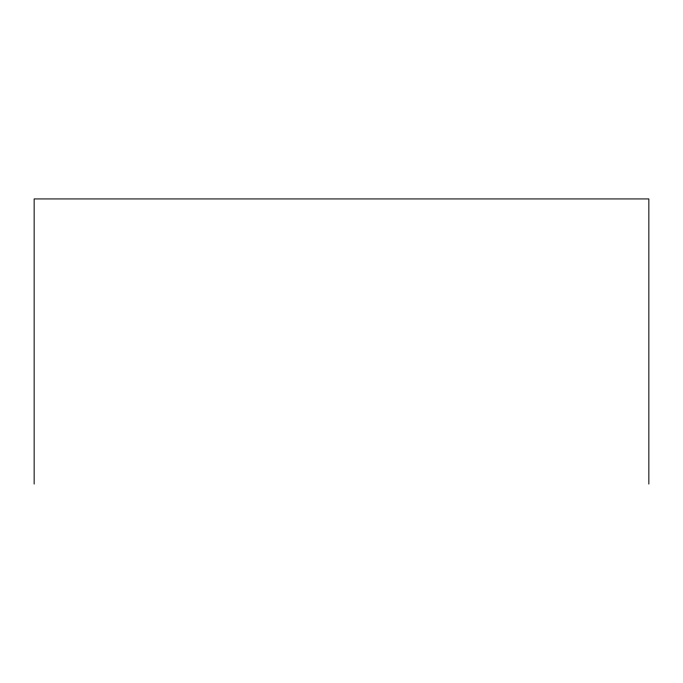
<?xml version="1.0" encoding="UTF-8"?>
<svg xmlns="http://www.w3.org/2000/svg" width="683" height="683" viewBox="0 0 683 683"><rect width="100%" height="100%" fill="white"/><g stroke="black" fill="none" stroke-linecap="round" stroke-linejoin="round"><path stroke-width="1.02" d="M648.85 484.068L648.85 198.932L34.15 198.932L34.15 484.068"/></g></svg>
